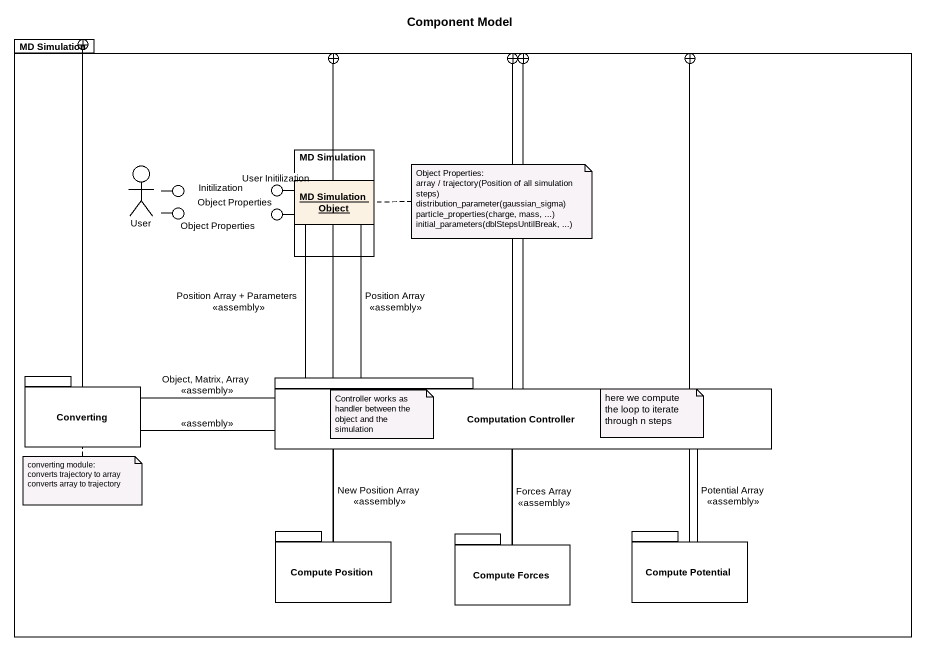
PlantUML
@startuml
title Component Model
allowmixing
hide circle
hide empty members
package "MD Simulation" as MD_Simulation {
  actor User
  rectangle "MD Simulation" as MD_Simulation_2 {
    object "MD Simulation Object" as MD_Simulation_Object
  }
  package Converting {
  }
  package "Computation Controller" as Computation_Controller {
  }
  package "Compute Position" as Compute_Position {
  }
  package "Compute Forces" as Compute_Forces {
  }
  package "Compute Potential" as Compute_Potential {
  }
}
() Initilization
() "Object Properties" as Object_Properties
() "Object Properties" as Object_Properties_2
() "User Initilization" as User_Initilization
User -right- Initilization
User -right- Object_Properties
MD_Simulation_Object -left- Object_Properties_2
MD_Simulation_Object -left- User_Initilization
MD_Simulation_Object -- Computation_Controller : Position Array\n<<assembly>>
Converting -right-+ MD_Simulation
Converting -right- Computation_Controller : Object, Matrix, Array\n<<assembly>>
Computation_Controller -up-+ MD_Simulation
Computation_Controller -up- MD_Simulation_Object : Position Array + Parameters\n<<assembly>>
Computation_Controller -left- Converting : <<assembly>>
Computation_Controller -- Compute_Position : New Position Array\n<<assembly>>
Computation_Controller -- Compute_Forces : Forces Array\n<<assembly>>
Computation_Controller -- Compute_Potential : Potential Array\n<<assembly>>
Compute_Position -up-+ MD_Simulation
Compute_Forces -up-+ MD_Simulation
Compute_Potential -up-+ MD_Simulation
note right of MD_Simulation_Object
  Object Properties:
  array / trajectory(Position of all simulation steps)
  distribution_parameter(gaussian_sigma)
  particle_properties(charge, mass, ...)
  initial_parameters(dblStepsUntilBreak, ...)
end note
note as N2
  Controller works as handler between the object and the simulation
end note
note as N3
  here we compute the loop to iterate through n steps
end note
note bottom of Converting
  converting module:
  converts trajectory to array
  converts array to trajectory
end note
@enduml
